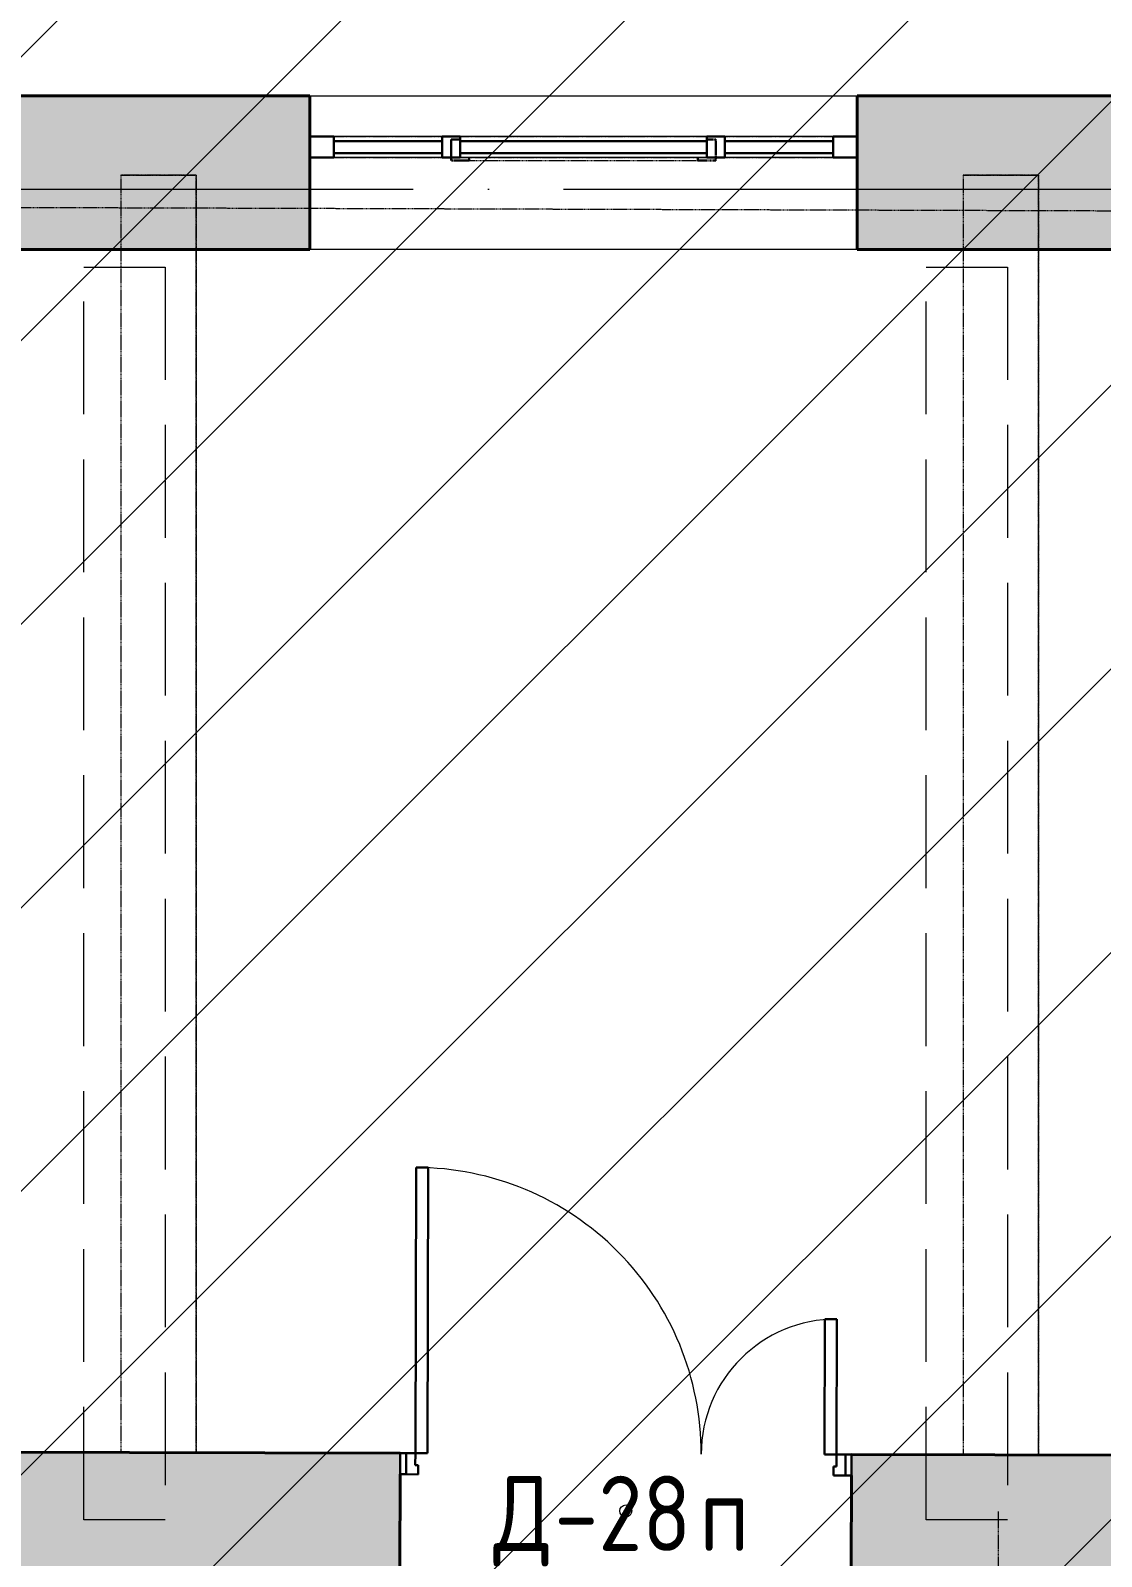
# Model space of a CAD drawing. Header units: millimetres. Extents: x -269164 to 430575, y -569542 to 36130.
# Drawn here: x 202826 to 206386, y -421911 to -416838 of the extents above; entities that cross this region are included whole.
import ezdxf

# ---------------------------------------------------------------- set-up
doc = ezdxf.new("R2010")
doc.units = ezdxf.units.MM
for name, pattern in [('ADSK_Линия сетки', [25, 20, -2.5, 0, -2.5]), ('ADSK_Сверху', [4.5, 3, -1.5]), ('GOST2.303 4', [7, 5, -2, 0])]:
    doc.linetypes.add(name, pattern=pattern)
for name, color, linetype, lineweight in [('_ Окна', 7, 'Continuous', 30), ('Витраж', 7, 'Continuous', 18), ('Двери', 7, 'Continuous', 18), ('Каркас', 7, 'Continuous', 18), ('Марки дверей', 7, 'Continuous', 20), ('Окна', 7, 'Continuous', 18), ('Оси', 7, 'Continuous', 9), ('Панели витража', 7, 'Continuous', 18), ('Перекрытие', 7, 'Continuous', 18), ('Стены внутренние', 7, 'Continuous', 18), ('Стены наружные', 7, 'Continuous', 18)]:
    doc.layers.add(name, color=color, linetype=linetype, lineweight=lineweight)
doc.styles.add('GOST Common_2', font='GOST_Common.ttf', dxfattribs={"width": 0.9, "height": 250})

# ---------------------------------------------------------------- blocks, each defined once
blk = doc.blocks.new('Прямоугольный импост - 70х20_60мм-1225109-03 План 3-го этажа маркировочный')
at = {"layer": 'Витраж', "color": 253, "linetype": 'ADSK_Сверху', "true_color": 0xaaaaaa}
for p, q in [((39644.1, 2434.5), (39644.1, 2364.5)), ((39724.1, 2434.5), (39644.1, 2434.5)), ((40114.1, 2434.5), (40084.1, 2434.5)), ((39724.1, 2364.5), (39644.1, 2364.5)), ((40114.1, 2364.5), (40084.1, 2364.5))]:
    blk.add_line(p, q, dxfattribs=at)
blk = doc.blocks.new('Прямоугольный импост - 70х20_60мм-1236811-03 План 3-го этажа маркировочный')
at = {"layer": 'Витраж', "color": 253, "linetype": 'ADSK_Сверху', "true_color": 0xaaaaaa}
for p, q in [((-80, 35), (0, 35)), ((0, 35), (0, -35)), ((0, -35), (-80, -35))]:
    blk.add_line(p, q, dxfattribs=at)
blk = doc.blocks.new('Прямоугольный импост - 70х20_60мм-1236812-03 План 3-го этажа маркировочный')
at = {"layer": 'Витраж', "color": 253, "linetype": 'ADSK_Сверху', "true_color": 0xaaaaaa}
for p, q in [((0, 35), (-80, 35)), ((0, -35), (0, 35)), ((-80, -35), (0, -35))]:
    blk.add_line(p, q, dxfattribs=at)
blk = doc.blocks.new('Прямоугольный импост - 70х20_60мм-1225111-03 План 3-го этажа маркировочный')
at = {"layer": 'Витраж', "color": 253, "linetype": 'ADSK_Сверху', "true_color": 0xaaaaaa}
for p, q in [((40144.1, 2434.5), (40114.1, 2434.5)), ((40994.1, 2434.5), (40964.1, 2434.5)), ((40144.1, 2364.5), (40114.1, 2364.5)), ((40994.1, 2364.5), (40964.1, 2364.5))]:
    blk.add_line(p, q, dxfattribs=at)
blk = doc.blocks.new('Витраж-тент со смещением вовне - 60мм 30 сдвиг-1466982-03 План 3-го этажа маркировочный')
at = {"layer": '_ Окна', "color": 253, "linetype": 'ADSK_Сверху', "true_color": 0xaaaaaa}
for p, q in [((-440, 25), (-440, -45)), ((-440, 25), (-410, 25)), ((-440, -45), (-440, 25)), ((440, 25), (410, 25)), ((440, -45), (440, 25)), ((440, -45), (440, 25)), ((-380, -45), (-440, -45)), ((-380, -35), (-380, -45)), ((380, -35), (380, -45)), ((380, -45), (440, -45))]:
    blk.add_line(p, q, dxfattribs=at)
at = {"layer": 'Окна', "color": 253, "linetype": 'ADSK_Сверху', "true_color": 0xaaaaaa}
blk.add_line((-380, -45), (380, -45), dxfattribs=at)
blk = doc.blocks.new('Прямоугольный импост - 70х20_60мм-1225113-03 План 3-го этажа маркировочный')
at = {"layer": 'Витраж', "color": 253, "linetype": 'ADSK_Сверху', "true_color": 0xaaaaaa}
for p, q in [((41024.1, 2434.5), (40994.1, 2434.5)), ((41464.1, 2434.5), (41384.1, 2434.5)), ((41464.1, 2364.5), (41464.1, 2434.5)), ((41024.1, 2364.5), (40994.1, 2364.5)), ((41464.1, 2364.5), (41384.1, 2364.5))]:
    blk.add_line(p, q, dxfattribs=at)
blk = doc.blocks.new('Прямоугольный импост - 70х60мм-1236807-03 План 3-го этажа маркировочный')
at = {"layer": 'Витраж', "color": 253, "linetype": 'ADSK_Сверху', "true_color": 0xaaaaaa}
for p, q in [((-30, 35), (30, 35)), ((30, -35), (-30, -35))]:
    blk.add_line(p, q, dxfattribs=at)
blk = doc.blocks.new('Прямоугольный импост - 70х60мм-1225009-03 План 3-го этажа маркировочный')
at = {"layer": 'Витраж', "color": 253, "linetype": 'ADSK_Сверху', "true_color": 0xaaaaaa}
for p, q in [((41024.1, 2434.5), (41024.1, 2364.5)), ((41384.1, 2434.5), (41024.1, 2434.5)), ((41384.1, 2364.5), (41384.1, 2434.5)), ((41384.1, 2364.5), (41024.1, 2364.5))]:
    blk.add_line(p, q, dxfattribs=at)
blk = doc.blocks.new('Прямоугольный импост - 70х60мм-1242018-03 План 3-го этажа маркировочный')
at = {"layer": 'Витраж', "color": 253, "linetype": 'ADSK_Сверху', "true_color": 0xaaaaaa}
for p, q in [((40144.1, 2434.5), (40144.1, 2364.5)), ((40964.1, 2434.5), (40144.1, 2434.5)), ((40964.1, 2364.5), (40964.1, 2434.5)), ((40964.1, 2364.5), (40144.1, 2364.5))]:
    blk.add_line(p, q, dxfattribs=at)
blk = doc.blocks.new('Системная панель - _AR_Стекло_40мм_привязка по центру-V59-03 План 3-го этажа маркировочный')
at = {"layer": 'Панели витража', "lineweight": 30}
for p, q in [((180, 20), (-180, 20)), ((-180, 20), (-180, -20)), ((180, -20), (180, 20)), ((-180, -20), (180, -20))]:
    blk.add_line(p, q, dxfattribs=at)
blk = doc.blocks.new('Прямоугольный импост - 70х40_60мм-V41-03 План 3-го этажа маркировочный')
at = {"layer": 'Витраж'}
for p, q in [((3738.5, 27378.6), (3738.5, 27738.6)), ((3808.5, 27378.6), (3808.5, 27738.6))]:
    blk.add_line(p, q, dxfattribs=at)
blk = doc.blocks.new('Прямоугольный импост - 70х20_60мм-V60-03 План 3-го этажа маркировочный')
at = {"layer": 'Витраж', "lineweight": 30}
for p, q in [((-80, 35), (0, 35)), ((-80, -35), (-80, 35)), ((0, 35), (0, -35)), ((0, -35), (-80, -35))]:
    blk.add_line(p, q, dxfattribs=at)
blk = doc.blocks.new('Прямоугольный импост - 70х20_60мм-V61-03 План 3-го этажа маркировочный')
at = {"layer": 'Витраж', "lineweight": 30}
for p, q in [((0, 35), (-80, 35)), ((-80, 35), (-80, -35)), ((0, -35), (0, 35)), ((-80, -35), (0, -35))]:
    blk.add_line(p, q, dxfattribs=at)
blk = doc.blocks.new('Прямоугольный импост - 70х40_60мм-V20-03 План 3-го этажа маркировочный')
at = {"layer": 'Витраж'}
for p, q in [((-6006, 11415.4), (-6006, 11055.4)), ((-5936, 11415.4), (-5936, 11055.4))]:
    blk.add_line(p, q, dxfattribs=at)
blk = doc.blocks.new('Системная панель - _AR_Стекло_40мм_привязка по центру-V62-03 План 3-го этажа маркировочный')
at = {"layer": 'Панели витража', "lineweight": 30}
for p, q in [((410, 20), (-410, 20)), ((-410, 20), (-410, -20)), ((410, -20), (410, 20)), ((-410, -20), (410, -20))]:
    blk.add_line(p, q, dxfattribs=at)
blk = doc.blocks.new('Прямоугольный импост - 70х40_60мм-V22-03 План 3-го этажа маркировочный')
at = {"layer": 'Витраж'}
for p, q in [((-6006, 10995.4), (-6006, 10175.4)), ((-5936, 10995.4), (-5936, 10175.4))]:
    blk.add_line(p, q, dxfattribs=at)
blk = doc.blocks.new('Прямоугольный импост - 70х60мм-V63-03 План 3-го этажа маркировочный')
at = {"layer": 'Витраж', "lineweight": 30}
for p, q in [((-30, 35), (30, 35)), ((-30, -35), (-30, 35)), ((30, 35), (30, -35)), ((30, -35), (-30, -35))]:
    blk.add_line(p, q, dxfattribs=at)
blk = doc.blocks.new('AC_Дверь_Двупольная - Д-28п 1500х2200h-V112-03 План 3-го этажа маркировочный')
at = {"layer": 'Двери', "lineweight": 30}
for p, q in [((-700, 1140), (-660, 1140)), ((-700, 190), (-700, 1140)), ((-660, 1140), (-660, 190)), ((700, 640), (660, 640)), ((660, 640), (660, 190)), ((700, 190), (700, 640)), ((-750, 190), (-730, 190)), ((-750, 120), (-750, 190)), ((-730, 190), (-700, 190)), ((-730, 120), (-730, 190)), ((-730, 190), (-730, 120)), ((-660, 190), (-700, 190)), ((-700, 190), (-700, 150)), ((660, 190), (700, 190)), ((730, 190), (700, 190)), ((700, 190), (700, 150)), ((730, 120), (730, 190)), ((750, 190), (730, 190)), ((730, 190), (730, 120)), ((750, 120), (750, 190)), ((-730, 120), (-750, 120)), ((-690, 120), (-730, 120)), ((-700, 150), (-690, 150)), ((-690, 150), (-690, 120)), ((700, 150), (690, 150)), ((690, 150), (690, 120)), ((690, 120), (730, 120)), ((730, 120), (750, 120))]:
    blk.add_line(p, q, dxfattribs=at)
at = {"layer": 'Двери'}
for centre, radius, start, end in [((-700, 190), 950, 360, 90), ((700, 190), 450, 90, 180)]:
    blk.add_arc(centre, radius, start, end, dxfattribs=at)
blk = doc.blocks.new('ADSK_Марка_Дверь - Типоразмер_ADSK_Марка-58376-03 План 3-го этажа маркировочный')
at = {"layer": 'Марки дверей', "lineweight": 9}
blk.add_circle((0, 0), 0.2, dxfattribs=at)

msp = doc.modelspace()

# ---------------------------------------------------------------- hatches: boundary and pattern name
at = {"lineweight": 13, "true_color": 0x636466}
h = msp.add_hatch(dxfattribs=at)
h.set_pattern_fill('ANSI31', color=251, scale=210)
h.set_pattern_definition([(45, (-1914008.9, -109463.3), (-471.46345, 471.46345), [])])
h.paths.add_polyline_path([(234958.19, -379662.32), (191467.82, -379662.32), (191467.82, -437206.01), (234958.19, -437206.01)])
at = {"layer": 'Стены внутренние', "true_color": 0xc0c0c0}
h = msp.add_hatch(color=9, dxfattribs=at)
h.paths.add_polyline_path([(220305.97, -421990.5), (220303.14, -421610.49), (214126.17, -421594.16), (214125.16, -421974.16), (220248.21, -421990.35)])
h.paths.add_polyline_path([(212625.17, -421970.2), (212625.99, -421590.2), (208077.14, -421578.18), (208076.14, -421958.17), (211751.34, -421967.89)])
h.paths.add_polyline_path([(206533.18, -421954.1), (206533.18, -421574.09), (205555.17, -421571.51), (205555.17, -421951.51)])
h.paths.add_polyline_path([(204054.17, -421947.54), (204054.99, -421567.54), (197068.18, -421549.08), (197067.17, -421929.07), (203726.36, -421946.68)])
h.paths.add_polyline_path([(195521.88, -421924.99), (195522.89, -421544.99), (193346.25, -421539.24), (193345.24, -421919.24), (194979.68, -421923.56)])
h.paths.add_polyline_path([(191845.25, -421915.27), (191845.25, -421535.27), (188699, -421526.95), (188698, -421906.95)])
h.paths.add_polyline_path([(187164.01, -421902.9), (187164.01, -421522.9), (186315.93, -421520.65), (186316.67, -421900.66), (187139.3, -421902.83)])
at = {"layer": 'Стены наружные', "true_color": 0xc0c0c0}
h = msp.add_hatch(color=9, dxfattribs=at)
h.paths.add_polyline_path([(217434.81, -417565.29), (217434.81, -417055.29), (214011.72, -417055.29), (214011.72, -417565.29), (217310.94, -417565.29)])
h.paths.add_polyline_path([(211213.74, -417565.29), (212191.72, -417565.29), (212191.72, -417055.29), (211213.74, -417055.29), (211213.74, -417515.02)])
h.paths.add_polyline_path([(189394.22, -417565.29), (192475.81, -417565.29), (192475.81, -417055.29), (189014.22, -417055.29), (189014.22, -417619.04), (188533.6, -417614.66), (188533.59, -417995), (189394.22, -417999.04)])
h.paths.add_polyline_path([(200570.07, -417565.29), (200915.27, -417565.29), (200915.27, -417055.29), (199941.57, -417055.29), (199941.57, -417565.29)])
h.paths.add_polyline_path([(194295.81, -417565.29), (195329.77, -417565.29), (195329.77, -417055.29), (194295.81, -417055.29), (194295.81, -417395.29)])
h.paths.add_polyline_path([(198121.57, -417565.29), (198121.57, -417055.29), (197149.77, -417055.29), (197149.77, -417565.29), (197519.41, -417565.29)])
h.paths.add_polyline_path([(203754.31, -417565.29), (203754.31, -417055.29), (202735.27, -417055.29), (202735.27, -417565.29)])
h.paths.add_polyline_path([(208679.21, -417565.29), (209393.74, -417565.29), (209393.74, -417055.29), (208361.76, -417055.29), (208361.76, -417565.29)])
h.paths.add_polyline_path([(205574.31, -417565.29), (206541.76, -417565.29), (206541.76, -417055.29), (205574.31, -417055.29), (205574.31, -417424.29)])

# ---------------------------------------------------------------- linework, layer by layer
at = {"layer": 'Каркас', "color": 253, "linetype": 'ADSK_Сверху', "true_color": 0xaaaaaa}
for p, q in [((203376.38, -417318.21), (203126.38, -417318.21)), ((203126.38, -417318.21), (203126.38, -421565.09)), ((203376.38, -417318.21), (203376.38, -421565.75)), ((206176.38, -417318.21), (205926.38, -417318.21)), ((205926.38, -417318.21), (205926.38, -421572.49)), ((206176.38, -417318.21), (206176.38, -421573.15)), ((203376.38, -421565.75), (203126.38, -421565.09)), ((206176.38, -421573.15), (205926.38, -421572.49))]:
    msp.add_line(p, q, dxfattribs=at)
at = {"layer": 'Каркас', "color": 253, "linetype": 'ADSK_Сверху', "true_color": 0xb2b2b2}
for p, q in [((203126.38, -417318.21), (203376.38, -417318.21)), ((203126.38, -417318.21), (203126.38, -421565.09)), ((203376.38, -421565.75), (203376.38, -417318.21)), ((205926.38, -417318.21), (206176.38, -417318.21)), ((205926.38, -417318.21), (205926.38, -421572.49)), ((206176.38, -421573.15), (206176.38, -417318.21)), ((203126.38, -421565.09), (203376.38, -421565.75)), ((205926.38, -421572.49), (206176.38, -421573.15))]:
    msp.add_line(p, q, dxfattribs=at)
at = {"layer": 'Каркас', "color": 30, "linetype": 'GOST2.303 4', "ltscale": 75, "true_color": 0xf26722}
for points in [[(203003.17, -417623.95), (203273.17, -417623.95), (203273.17, -421788.69), (203003.17, -421788.69), (203003.17, -417623.95)], [(205803.17, -417623.95), (206073.17, -417623.95), (206073.17, -421788.69), (205803.17, -421788.69), (205803.17, -417623.95)]]:
    msp.add_lwpolyline(points, dxfattribs=at)
at = {"layer": 'Оси', "linetype": 'ADSK_Линия сетки', "ltscale": 100}
msp.add_line((167096.68, -417365.13), (235324.62, -417365.13), dxfattribs=at)
at = {"layer": 'Перекрытие', "color": 9, "linetype": 'ADSK_Сверху', "true_color": 0xaad4d4}
msp.add_line((197776.38, -417410.22), (208861.96, -417444.29), dxfattribs=at)
at = {"layer": 'Перекрытие', "color": 254, "linetype": 'ADSK_Сверху', "true_color": 0xb2d8d8}
msp.add_line((206038.66, -428048.24), (206043.79, -421759.98), dxfattribs=at)
at = {"layer": 'Стены внутренние', "lineweight": 40}
for p, q in [((204055.17, -421567.54), (197045.78, -421549.02)), ((208077.14, -421578.18), (205555.17, -421571.51)), ((204054.17, -421947.54), (204054.99, -421637.54)), ((205554.98, -421641.51), (205554.16, -421951.51))]:
    msp.add_line(p, q, dxfattribs=at)
at = {"layer": 'Стены наружные', "lineweight": 40}
for p, q in [((203754.31, -417055.29), (202735.27, -417055.29)), ((203754.31, -417565.29), (203754.31, -417055.29)), ((206541.76, -417055.29), (205574.31, -417055.29)), ((205574.31, -417055.29), (205574.31, -417565.29)), ((202735.27, -417565.29), (203754.31, -417565.29)), ((205574.31, -417565.29), (206541.76, -417565.29))]:
    msp.add_line(p, q, dxfattribs=at)
at = {"layer": 'Стены наружные'}
for p, q in [((203754.31, -417055.29), (205574.31, -417055.29)), ((205574.31, -417565.29), (203754.31, -417565.29))]:
    msp.add_line(p, q, dxfattribs=at)

# ---------------------------------------------------------------- block references
at = {"layer": '_ Окна', "color": 253, "linetype": 'ADSK_Сверху', "true_color": 0xaaaaaa}
msp.add_blockref('Витраж-тент со смещением вовне - 60мм 30 сдвиг-1466982-03 План 3-го этажа маркировочный', (204664.31, -417225.29), dxfattribs=at)
at = {"layer": 'Витраж', "color": 253, "linetype": 'ADSK_Сверху', "true_color": 0xaaaaaa, "rotation": 180}
for name, p in [('Прямоугольный импост - 70х20_60мм-1236812-03 План 3-го этажа маркировочный', (203754.31, -417225.29)), ('Прямоугольный импост - 70х20_60мм-1225113-03 План 3-го этажа маркировочный', (245218.41, -414825.78)), ('Прямоугольный импост - 70х60мм-1225009-03 План 3-го этажа маркировочный', (245218.41, -414825.78)), ('Прямоугольный импост - 70х20_60мм-1225111-03 План 3-го этажа маркировочный', (245218.41, -414825.78)), ('Прямоугольный импост - 70х60мм-1242018-03 План 3-го этажа маркировочный', (245218.41, -414825.78)), ('Прямоугольный импост - 70х20_60мм-1225109-03 План 3-го этажа маркировочный', (245218.41, -414825.78)), ('Прямоугольный импост - 70х60мм-1225009-03 План 3-го этажа маркировочный', (246518.41, -414825.78))]:
    msp.add_blockref(name, p, dxfattribs=at)
at = {"layer": 'Витраж'}
for name, p, rotation in [('Прямоугольный импост - 70х20_60мм-V61-03 План 3-го этажа маркировочный', (203754.31, -417225.29), 180), ('Прямоугольный импост - 70х40_60мм-V41-03 План 3-го этажа маркировочный', (231572.92, -420998.79), 90.00000000000072), ('Прямоугольный импост - 70х40_60мм-V22-03 План 3-го этажа маркировочный', (194078.91, -423196.33), 270.0000000000005), ('Прямоугольный импост - 70х40_60мм-V20-03 План 3-го этажа маркировочный', (194078.91, -423196.33), 270.0000000000002)]:
    msp.add_blockref(name, p, dxfattribs=dict(at, rotation=rotation))
at = {"layer": 'Витраж', "color": 253, "linetype": 'ADSK_Сверху', "true_color": 0xaaaaaa, "extrusion": (0, 0, -1), "rotation": 180}
for name, p in [('Прямоугольный импост - 70х60мм-1236807-03 План 3-го этажа маркировочный', (-204224.31, -417225.29)), ('Прямоугольный импост - 70х60мм-1236807-03 План 3-го этажа маркировочный', (-205104.31, -417225.29)), ('Прямоугольный импост - 70х20_60мм-1236811-03 План 3-го этажа маркировочный', (-205574.31, -417225.29))]:
    msp.add_blockref(name, p, dxfattribs=at)
at = {"layer": 'Витраж', "extrusion": (0, 0, -1), "rotation": 180}
for name, p in [('Прямоугольный импост - 70х60мм-V63-03 План 3-го этажа маркировочный', (-204224.31, -417225.29)), ('Прямоугольный импост - 70х60мм-V63-03 План 3-го этажа маркировочный', (-205104.31, -417225.29)), ('Прямоугольный импост - 70х20_60мм-V60-03 План 3-го этажа маркировочный', (-205574.31, -417225.29))]:
    msp.add_blockref(name, p, dxfattribs=at)
at = {"layer": 'Двери', "rotation": 359.8485505277052}
msp.add_blockref('AC_Дверь_Двупольная - Д-28п 1500х2200h-V112-03 План 3-го этажа маркировочный', (204804.67, -421759.53), dxfattribs=at)
at = {"layer": 'Марки дверей', "xscale": 99.99999999999993, "yscale": 99.99999999999993, "zscale": 99.99999999999993}
msp.add_blockref('ADSK_Марка_Дверь - Типоразмер_ADSK_Марка-58376-03 План 3-го этажа маркировочный', (204804.67, -421759.53), dxfattribs=at)
at = {"layer": 'Панели витража'}
for name, p in [('Системная панель - _AR_Стекло_40мм_привязка по центру-V59-03 План 3-го этажа маркировочный', (204014.31, -417225.29)), ('Системная панель - _AR_Стекло_40мм_привязка по центру-V62-03 План 3-го этажа маркировочный', (204664.31, -417225.29)), ('Системная панель - _AR_Стекло_40мм_привязка по центру-V59-03 План 3-го этажа маркировочный', (205314.31, -417225.29))]:
    msp.add_blockref(name, p, dxfattribs=at)

# ---------------------------------------------------------------- texts
at = {"layer": 'Марки дверей', "lineweight": 9, "char_height": 250, "attachment_point": 1, "style": 'GOST Common_2'}
for s, insert, width in [('\\fGOST Common|b0|i0|c204|p34|;\\W.9;Д', (204364.84, -421642.51), 245.3164), ('-28', (204567.25, -421642.51), 584.4302), ('\\fGOST Common|b0|i0|c204|p34|;\\W.9;п', (205049.45, -421642.51), 194.8101)]:
    msp.add_mtext(s, dxfattribs=dict(at, insert=insert, width=width))

doc.saveas('drawing.dxf')
